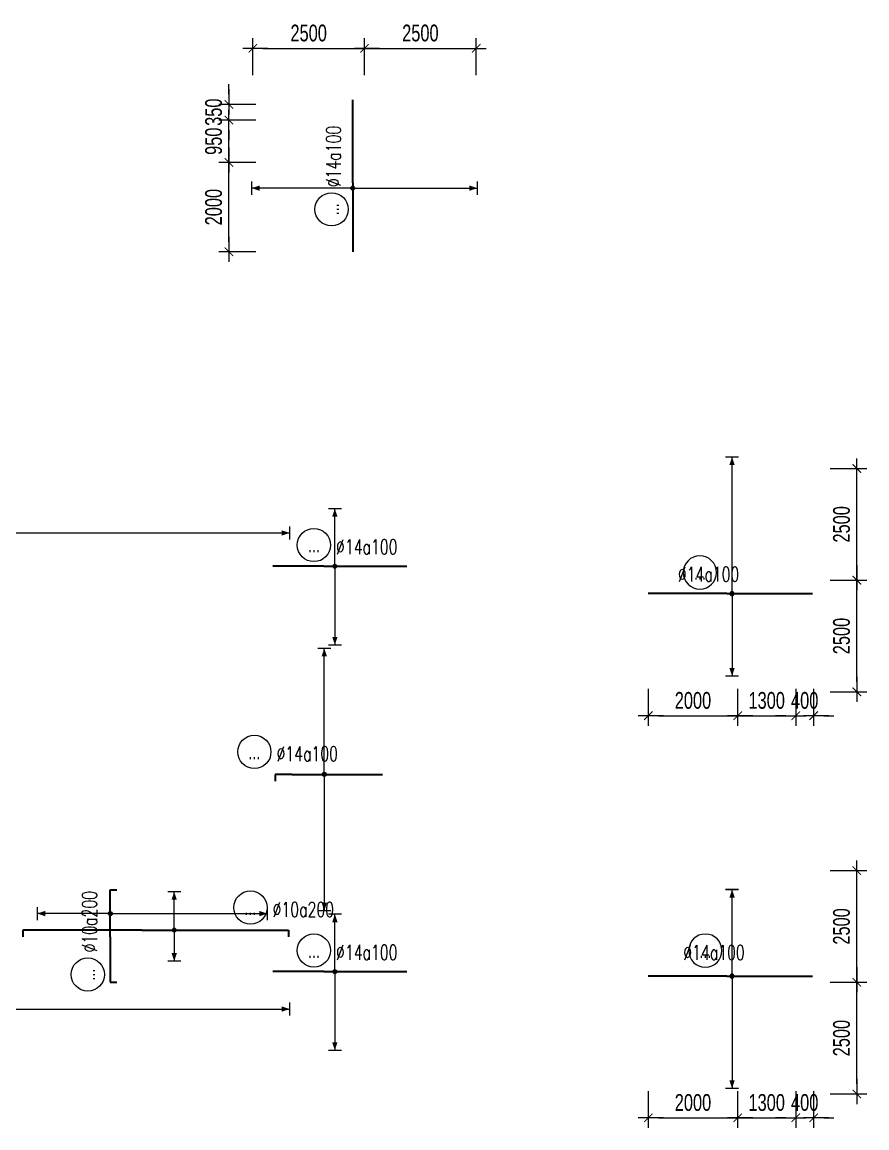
# Model space of a CAD drawing. Header units: millimetres. Extents: x 131700 to 589785, y -24154 to 46087.
# Drawn here: x 300437 to 319342, y 15941 to 40691 of the extents above; entities that cross this region are included whole.
import ezdxf
from ezdxf.enums import TextEntityAlignment as Align

# ---------------------------------------------------------------- set-up
doc = ezdxf.new("R2010")
doc.units = ezdxf.units.MM
doc.layers.get('0').update_dxf_attribs({"lineweight": 20})
doc.layers.get('Defpoints').update_dxf_attribs({"color": 151, "lineweight": 9})
for name, color, linetype, lineweight in [('NDC_S_DIM', 1, 'Continuous', 15), ('NDC_S_REBAR', 4, 'Continuous', 35), ('NDC_S_VN TEXT', 7, 'Continuous', 20)]:
    doc.layers.add(name, color=color, linetype=linetype, lineweight=lineweight)
doc.styles.add('ARIAL', font='arial.ttf', dxfattribs={"width": 0.7})
doc.styles.add('NDC_ROMANS', font='romans.shx', dxfattribs={"width": 0.7})
doc.dimstyles.new('NDC_dim_150', dxfattribs={"dimscale": 150, "dimtxt": 2.5, "dimasz": 1.5, "dimexe": 1.5, "dimexo": 2.5, "dimgap": 1, "dimtad": 1, "dimdec": 0, "dimzin": 0, "dimdsep": 46, "dimtxsty": 'ARIAL', "dimblk": 'DIMMARK', "dimcen": 0.09, "dimdle": 1.2, "dimclrd": 1, "dimclre": 1, "dimclrt": 3, "dimadec": 0, "dimazin": 0, "dimtfac": 1, "dimtdec": 0, "dimtix": 1, "dimtofl": 0, "dimtmove": 0, "dimatfit": 3, "dimfxl": 4, "dimfxlon": 1, "dimtolj": 1, "dimtzin": 0, "dimarcsym": 0})

# ---------------------------------------------------------------- blocks, each defined once
blk = doc.blocks.new('*U340')
h = blk.add_hatch(color=6)
edge = h.paths.add_edge_path()
edge.add_arc((3.48, 0), 0.3, 0, 360)
at = {"layer": 'NDC_S_DIM', "color": 6}
for q in [(3.48, 10.9), (3.48, -23.43)]:
    blk.add_line((3.48, 0), q, dxfattribs=at)
for points in [[(2.48, 10.9, 0.2, 0.2, 0), (4.48, 10.9, 0, 0, 0)], [(2.48, -23.43, 0.2, 0.2, 0), (4.48, -23.43, 0, 0, 0)]]:
    blk.add_lwpolyline(points, format="xyseb", dxfattribs=at)
at = {"layer": 'NDC_S_DIM'}
blk.add_circle((-5.62, 3.36), 2.48, dxfattribs=at)
at = {"layer": 'NDC_S_DIM', "color": 6}
blk.add_circle((3.48, 0), 0.3, dxfattribs=at)
for points in [[(3.08, 9.7), (3.48, 10.9), (3.88, 9.7)], [(3.08, -22.23), (3.48, -23.43), (3.88, -22.23)]]:
    blk.add_solid(points, dxfattribs=at)
at = {"layer": 'NDC_S_REBAR'}
for p, q in [((0, 0), (-6.77, 0)), ((-6.77, 0), (-6.77, -1)), ((0, 0), (7.03, 0)), ((7.03, 0), (7.03, -1)), ((-6.77, -1), (-6.77, -1)), ((7.03, -1), (7.03, -1))]:
    blk.add_line(p, q, dxfattribs=at)
at = {"layer": 'NDC_S_VN TEXT', "style": 'ARIAL', "width": 0.7}
blk.add_attdef('KHT', text='', height=2.2, dxfattribs=at).set_placement((-5.62, 3.36), align=Align.MIDDLE_CENTER)
at = {"layer": 'NDC_S_VN TEXT', "color": 3, "style": 'NDC_ROMANS', "width": 0.7}
blk.add_attdef('DKT', (-2.32, 1.98), '', height=2.2, dxfattribs=at)
blk = doc.blocks.new('*U333')
h = blk.add_hatch(color=6)
edge = h.paths.add_edge_path()
edge.add_arc((4.81, 0), 0.3, 0, 360)
at = {"layer": 'NDC_S_DIM', "color": 6}
for q in [(4.81, 5.72), (4.81, -4.61)]:
    blk.add_line((4.81, 0), q, dxfattribs=at)
for points in [[(3.81, 5.72, 0.2, 0.2, 0), (5.81, 5.72, 0, 0, 0)], [(3.81, -4.61, 0.2, 0.2, 0), (5.81, -4.61, 0, 0, 0)]]:
    blk.add_lwpolyline(points, format="xyseb", dxfattribs=at)
at = {"layer": 'NDC_S_DIM'}
blk.add_circle((16.18, 3.36), 2.48, dxfattribs=at)
at = {"layer": 'NDC_S_DIM', "color": 6}
blk.add_circle((4.81, 0), 0.3, dxfattribs=at)
for points in [[(4.41, 4.52), (4.81, 5.72), (5.21, 4.52)], [(4.41, -3.41), (4.81, -4.61), (5.21, -3.41)]]:
    blk.add_solid(points, dxfattribs=at)
at = {"layer": 'NDC_S_REBAR'}
for p, q in [((0, 0), (-17.8, 0)), ((-17.8, 0), (-17.8, -1)), ((0, 0), (21.87, 0)), ((21.87, 0), (21.87, -1)), ((-17.8, -1), (-17.8, -1)), ((21.87, -1), (21.87, -1))]:
    blk.add_line(p, q, dxfattribs=at)
at = {"layer": 'NDC_S_VN TEXT', "style": 'ARIAL', "width": 0.7}
blk.add_attdef('KHT', text='', height=2.2, dxfattribs=at).set_placement((16.18, 3.36), align=Align.MIDDLE_CENTER)
at = {"layer": 'NDC_S_VN TEXT', "color": 3, "style": 'NDC_ROMANS', "width": 0.7}
blk.add_attdef('DKT', (19.48, 1.98), '', height=2.2, dxfattribs=at)
blk = doc.blocks.new('*U352')
at = {"layer": 'NDC_S_DIM', "color": 6}
blk.add_line((4.81, 0), (4.81, -121.07), dxfattribs=at)
blk.add_lwpolyline([(3.81, -121.07, 0.2, 0.2, 0), (5.81, -121.07, 0, 0, 0)], format="xyseb", dxfattribs=at)
blk.add_solid([(4.41, -119.87), (4.81, -121.07), (5.21, -119.87)], dxfattribs=at)
at = {"layer": 'NDC_S_VN TEXT', "style": 'ARIAL', "width": 0.7}
blk.add_attdef('KHT', text='', height=2.2, dxfattribs=at).set_placement((-5.62, 3.36), align=Align.MIDDLE_CENTER)
at = {"layer": 'NDC_S_VN TEXT', "color": 3, "style": 'NDC_ROMANS', "width": 0.7}
blk.add_attdef('DKT', (-2.32, 1.98), '', height=2.2, dxfattribs=at)
blk = doc.blocks.new('*U353')
at = {"layer": 'NDC_S_DIM', "color": 6}
blk.add_line((6.53, 0), (6.53, -112.28), dxfattribs=at)
blk.add_lwpolyline([(5.53, -112.28, 0.2, 0.2, 0), (7.53, -112.28, 0, 0, 0)], format="xyseb", dxfattribs=at)
blk.add_solid([(6.13, -111.08), (6.53, -112.28), (6.93, -111.08)], dxfattribs=at)
at = {"layer": 'NDC_S_VN TEXT', "style": 'ARIAL', "width": 0.7}
blk.add_attdef('KHT', text='', height=2.2, dxfattribs=at).set_placement((3.49, 3.36), align=Align.MIDDLE_CENTER)
at = {"layer": 'NDC_S_VN TEXT', "color": 3, "style": 'NDC_ROMANS', "width": 0.7}
blk.add_attdef('DKT', (6.79, 1.98), '', height=2.2, dxfattribs=at)
blk = doc.blocks.new('*U354')
h = blk.add_hatch(color=6)
edge = h.paths.add_edge_path()
edge.add_arc((4.81, 0), 0.3, 0, 360)
at = {"layer": 'NDC_S_DIM', "color": 6}
for q in [(4.81, 18.82), (4.81, -20.35)]:
    blk.add_line((4.81, 0), q, dxfattribs=at)
for points in [[(3.81, 18.82, 0.2, 0.2, 0), (5.81, 18.82, 0, 0, 0)], [(3.81, -20.35, 0.2, 0.2, 0), (5.81, -20.35, 0, 0, 0)]]:
    blk.add_lwpolyline(points, format="xyseb", dxfattribs=at)
at = {"layer": 'NDC_S_DIM'}
blk.add_circle((-5.62, 3.36), 2.48, dxfattribs=at)
at = {"layer": 'NDC_S_DIM', "color": 6}
blk.add_circle((4.81, 0), 0.3, dxfattribs=at)
for points in [[(4.41, 17.62), (4.81, 18.82), (5.21, 17.62)], [(4.41, -19.15), (4.81, -20.35), (5.21, -19.15)]]:
    blk.add_solid(points, dxfattribs=at)
at = {"layer": 'NDC_S_REBAR'}
for p, q in [((0, 0), (-2.52, 0)), ((-2.52, 0), (-2.52, -1)), ((0, 0), (13.48, 0)), ((13.48, 0), (13.48, 0)), ((13.48, 0), (13.48, 0)), ((-2.52, -1), (-2.52, -1))]:
    blk.add_line(p, q, dxfattribs=at)
at = {"layer": 'NDC_S_VN TEXT', "style": 'ARIAL', "width": 0.7}
blk.add_attdef('KHT', text='', height=2.2, dxfattribs=at).set_placement((-5.62, 3.36), align=Align.MIDDLE_CENTER)
at = {"layer": 'NDC_S_VN TEXT', "color": 3, "style": 'NDC_ROMANS', "width": 0.7}
blk.add_attdef('DKT', (-2.32, 1.98), '', height=2.2, dxfattribs=at)
blk = doc.blocks.new('*U355')
h = blk.add_hatch(color=6)
edge = h.paths.add_edge_path()
edge.add_arc((1.64, 0), 0.3, 0, 360)
at = {"layer": 'NDC_S_DIM', "color": 6}
for q in [(1.64, 8.58), (1.64, -11.75)]:
    blk.add_line((1.64, 0), q, dxfattribs=at)
for points in [[(0.64, 8.58, 0.2, 0.2, 0), (2.64, 8.58, 0, 0, 0)], [(0.64, -11.75, 0.2, 0.2, 0), (2.64, -11.75, 0, 0, 0)]]:
    blk.add_lwpolyline(points, format="xyseb", dxfattribs=at)
at = {"layer": 'NDC_S_DIM'}
blk.add_circle((-1.49, 3.16), 2.48, dxfattribs=at)
at = {"layer": 'NDC_S_DIM', "color": 6}
blk.add_circle((1.64, 0), 0.3, dxfattribs=at)
for points in [[(1.24, 7.38), (1.64, 8.58), (2.04, 7.38)], [(1.24, -10.55), (1.64, -11.75), (2.04, -10.55)]]:
    blk.add_solid(points, dxfattribs=at)
at = {"layer": 'NDC_S_REBAR'}
for p, q in [((0, 0), (-7.6, 0)), ((-7.6, 0), (-7.6, 0)), ((0, 0), (12.4, 0)), ((12.4, 0), (12.4, 0)), ((12.4, 0), (12.4, 0)), ((-7.6, 0), (-7.6, 0))]:
    blk.add_line(p, q, dxfattribs=at)
at = {"layer": 'NDC_S_VN TEXT', "style": 'ARIAL', "width": 0.7}
blk.add_attdef('KHT', text='', height=2.2, dxfattribs=at).set_placement((-1.49, 3.16), align=Align.MIDDLE_CENTER)
at = {"layer": 'NDC_S_VN TEXT', "color": 3, "style": 'NDC_ROMANS', "width": 0.7}
blk.add_attdef('DKT', (1.81, 1.78), '', height=2.2, dxfattribs=at)
blk = doc.blocks.new('*U356')
h = blk.add_hatch(color=6)
edge = h.paths.add_edge_path()
edge.add_arc((1.64, 0), 0.3, 0, 360)
at = {"layer": 'NDC_S_DIM', "color": 6}
for q in [(1.64, 8.58), (1.64, -11.75)]:
    blk.add_line((1.64, 0), q, dxfattribs=at)
for points in [[(0.64, 8.58, 0.2, 0.2, 0), (2.64, 8.58, 0, 0, 0)], [(0.64, -11.75, 0.2, 0.2, 0), (2.64, -11.75, 0, 0, 0)]]:
    blk.add_lwpolyline(points, format="xyseb", dxfattribs=at)
at = {"layer": 'NDC_S_DIM'}
blk.add_circle((-1.49, 3.16), 2.48, dxfattribs=at)
at = {"layer": 'NDC_S_DIM', "color": 6}
blk.add_circle((1.64, 0), 0.3, dxfattribs=at)
for points in [[(1.24, 7.38), (1.64, 8.58), (2.04, 7.38)], [(1.24, -10.55), (1.64, -11.75), (2.04, -10.55)]]:
    blk.add_solid(points, dxfattribs=at)
at = {"layer": 'NDC_S_REBAR'}
for p, q in [((0, 0), (-7.6, 0)), ((-7.6, 0), (-7.6, 0)), ((0, 0), (12.4, 0)), ((12.4, 0), (12.4, 0)), ((12.4, 0), (12.4, 0)), ((-7.6, 0), (-7.6, 0))]:
    blk.add_line(p, q, dxfattribs=at)
at = {"layer": 'NDC_S_VN TEXT', "style": 'ARIAL', "width": 0.7}
blk.add_attdef('KHT', text='', height=2.2, dxfattribs=at).set_placement((-1.49, 3.16), align=Align.MIDDLE_CENTER)
at = {"layer": 'NDC_S_VN TEXT', "color": 3, "style": 'NDC_ROMANS', "width": 0.7}
blk.add_attdef('DKT', (1.81, 1.78), '', height=2.2, dxfattribs=at)
blk = doc.blocks.new('*U359')
h = blk.add_hatch(color=6)
edge = h.paths.add_edge_path()
edge.add_arc((-0.77, 0), 0.3, 0, 360)
at = {"layer": 'NDC_S_DIM', "color": 6}
for q in [(-0.77, 15.08), (-0.77, -18.59)]:
    blk.add_line((-0.77, 0), q, dxfattribs=at)
for points in [[(-1.77, 15.08, 0.2, 0.2, 0), (0.23, 15.08, 0, 0, 0)], [(-1.77, -18.59, 0.2, 0.2, 0), (0.23, -18.59, 0, 0, 0)]]:
    blk.add_lwpolyline(points, format="xyseb", dxfattribs=at)
at = {"layer": 'NDC_S_DIM'}
blk.add_circle((-3.93, 3.16), 2.48, dxfattribs=at)
at = {"layer": 'NDC_S_DIM', "color": 6}
blk.add_circle((-0.77, 0), 0.3, dxfattribs=at)
for points in [[(-1.17, 13.88), (-0.77, 15.08), (-0.37, 13.88)], [(-1.17, -17.39), (-0.77, -18.59), (-0.37, -17.39)]]:
    blk.add_solid(points, dxfattribs=at)
at = {"layer": 'NDC_S_REBAR'}
for p, q in [((0, 0), (-10.27, 0)), ((-10.27, 0), (-10.27, 0)), ((0, 0), (12.4, 0)), ((12.4, 0), (12.4, 0)), ((12.4, 0), (12.4, 0)), ((-10.27, 0), (-10.27, 0))]:
    blk.add_line(p, q, dxfattribs=at)
at = {"layer": 'NDC_S_VN TEXT', "style": 'ARIAL', "width": 0.7}
blk.add_attdef('KHT', text='', height=2.2, dxfattribs=at).set_placement((-3.93, 3.16), align=Align.MIDDLE_CENTER)
at = {"layer": 'NDC_S_VN TEXT', "color": 3, "style": 'NDC_ROMANS', "width": 0.7}
blk.add_attdef('DKT', (-0.63, 1.78), '', height=2.2, dxfattribs=at)
blk = doc.blocks.new('*U346')
h = blk.add_hatch(color=6)
edge = h.paths.add_edge_path()
edge.add_arc((-0.77, 0), 0.3, 0, 360)
at = {"layer": 'NDC_S_DIM', "color": 6}
for q in [(-0.77, 20.38), (-0.77, -12.29)]:
    blk.add_line((-0.77, 0), q, dxfattribs=at)
for points in [[(-1.77, 20.38, 0.2, 0.2, 0), (0.23, 20.38, 0, 0, 0)], [(-1.77, -12.29, 0.2, 0.2, 0), (0.23, -12.29, 0, 0, 0)]]:
    blk.add_lwpolyline(points, format="xyseb", dxfattribs=at)
at = {"layer": 'NDC_S_DIM'}
blk.add_circle((4.03, 3.16), 2.48, dxfattribs=at)
at = {"layer": 'NDC_S_DIM', "color": 6}
blk.add_circle((-0.77, 0), 0.3, dxfattribs=at)
for points in [[(-1.17, 19.18), (-0.77, 20.38), (-0.37, 19.18)], [(-1.17, -11.09), (-0.77, -12.29), (-0.37, -11.09)]]:
    blk.add_solid(points, dxfattribs=at)
at = {"layer": 'NDC_S_REBAR'}
for p, q in [((0, 0), (-12.78, 0)), ((-12.78, 0), (-12.78, 0)), ((-12.78, 0), (-12.78, 0)), ((0, 0), (11.73, 0)), ((11.73, 0), (11.73, 0)), ((11.73, 0), (11.73, 0))]:
    blk.add_line(p, q, dxfattribs=at)
at = {"layer": 'NDC_S_VN TEXT', "style": 'ARIAL', "width": 0.7}
blk.add_attdef('KHT', text='', height=2.2, dxfattribs=at).set_placement((4.03, 3.16), align=Align.MIDDLE_CENTER)
at = {"layer": 'NDC_S_VN TEXT', "color": 3, "style": 'NDC_ROMANS', "width": 0.7}
blk.add_attdef('DKT', (7.33, 1.78), '', height=2.2, dxfattribs=at)
blk = doc.blocks.new('*U347')
h = blk.add_hatch(color=6)
edge = h.paths.add_edge_path()
edge.add_arc((-0.77, 0), 0.3, 0, 360)
at = {"layer": 'NDC_S_DIM', "color": 6}
for q in [(-0.77, 12.93), (-0.77, -16.74)]:
    blk.add_line((-0.77, 0), q, dxfattribs=at)
for points in [[(-1.77, 12.93, 0.2, 0.2, 0), (0.23, 12.93, 0, 0, 0)], [(-1.77, -16.74, 0.2, 0.2, 0), (0.23, -16.74, 0, 0, 0)]]:
    blk.add_lwpolyline(points, format="xyseb", dxfattribs=at)
at = {"layer": 'NDC_S_DIM'}
blk.add_circle((3.22, 3.81), 2.48, dxfattribs=at)
at = {"layer": 'NDC_S_DIM', "color": 6}
blk.add_circle((-0.77, 0), 0.3, dxfattribs=at)
for points in [[(-1.17, 11.73), (-0.77, 12.93), (-0.37, 11.73)], [(-1.17, -15.54), (-0.77, -16.74), (-0.37, -15.54)]]:
    blk.add_solid(points, dxfattribs=at)
at = {"layer": 'NDC_S_REBAR'}
for p, q in [((0, 0), (-12.78, 0)), ((-12.78, 0), (-12.78, 0)), ((0, 0), (11.73, 0)), ((11.73, 0), (11.73, 0)), ((11.73, 0), (11.73, 0)), ((-12.78, 0), (-12.78, 0))]:
    blk.add_line(p, q, dxfattribs=at)
at = {"layer": 'NDC_S_VN TEXT', "style": 'ARIAL', "width": 0.7}
blk.add_attdef('KHT', text='', height=2.2, dxfattribs=at).set_placement((3.22, 3.81), align=Align.MIDDLE_CENTER)
at = {"layer": 'NDC_S_VN TEXT', "color": 3, "style": 'NDC_ROMANS', "width": 0.7}
blk.add_attdef('DKT', (6.52, 2.44), '', height=2.2, dxfattribs=at)
blk = doc.blocks.new('DIMMARK')
at = {"layer": 'NDC_S_DIM', "color": 1}
blk.add_line((-1.5, 0), (1, 0), dxfattribs=at)
at = {"layer": 'NDC_S_DIM', "color": 2, "const_width": 0.1}
blk.add_lwpolyline([(-0.42, -0.42), (0.42, 0.42)], dxfattribs=at)
blk = doc.blocks.new('*D382')
at = {"layer": 'Defpoints', "color": 0, "ltscale": 100, "transparency": 16777216}
for p in [(305066, 37550), (309043, 37550), (309043, 35550)]:
    blk.add_point(p, dxfattribs=at)
at = {"layer": 'NDC_S_DIM', "color": 1, "lineweight": -2, "ltscale": 100, "transparency": 16777216}
for p, q in [((305666, 37550), (304841, 37550)), ((305066, 35775), (305066, 37325)), ((305666, 35550), (304841, 35550))]:
    blk.add_line(p, q, dxfattribs=at)
at = {"layer": 'NDC_S_DIM', "color": 1, "lineweight": -2, "ltscale": 100, "transparency": 16777216, "xscale": 225, "yscale": 225, "zscale": 225}
for p, rotation in [((305066, 37550), 90), ((305066, 35550), 270)]:
    blk.add_blockref('DIMMARK', p, dxfattribs=dict(at, rotation=rotation))
at = {"layer": 'NDC_S_DIM', "color": 3, "ltscale": 100, "transparency": 16777216, "insert": (304724, 36550), "char_height": 375, "attachment_point": 5, "rotation": 90, "style": 'ARIAL'}
blk.add_mtext('\\A1;2000', dxfattribs=at)
blk = doc.blocks.new('*D383')
at = {"layer": 'Defpoints', "color": 0, "ltscale": 100, "transparency": 16777216}
for p in [(305066, 38850), (309043, 38850), (309043, 38500)]:
    blk.add_point(p, dxfattribs=at)
at = {"layer": 'NDC_S_DIM', "color": 1, "lineweight": -2, "ltscale": 100, "transparency": 16777216}
for p, q in [((305066, 39075), (305066, 39300)), ((305666, 38850), (304841, 38850)), ((305666, 38500), (304841, 38500)), ((305066, 38275), (305066, 38050))]:
    blk.add_line(p, q, dxfattribs=at)
at = {"layer": 'NDC_S_DIM', "color": 1, "lineweight": -2, "ltscale": 100, "transparency": 16777216, "xscale": 225, "yscale": 225, "zscale": 225}
for p, rotation in [((305066, 38850), 270), ((305066, 38500), 90)]:
    blk.add_blockref('DIMMARK', p, dxfattribs=dict(at, rotation=rotation))
at = {"layer": 'NDC_S_DIM', "color": 3, "ltscale": 100, "transparency": 16777216, "insert": (304724, 38675), "char_height": 375, "attachment_point": 5, "rotation": 90, "style": 'ARIAL'}
blk.add_mtext('\\A1;350', dxfattribs=at)
blk = doc.blocks.new('*D384')
at = {"layer": 'Defpoints', "color": 0, "ltscale": 100, "transparency": 16777216}
for p in [(305066, 38500), (309043, 38500), (309043, 37550)]:
    blk.add_point(p, dxfattribs=at)
at = {"layer": 'NDC_S_DIM', "color": 1, "lineweight": -2, "ltscale": 100, "transparency": 16777216}
for p, q in [((305666, 38500), (304841, 38500)), ((305066, 37775), (305066, 38275)), ((305666, 37550), (304841, 37550))]:
    blk.add_line(p, q, dxfattribs=at)
at = {"layer": 'NDC_S_DIM', "color": 1, "lineweight": -2, "ltscale": 100, "transparency": 16777216, "xscale": 225, "yscale": 225, "zscale": 225}
for p, rotation in [((305066, 38500), 90), ((305066, 37550), 270)]:
    blk.add_blockref('DIMMARK', p, dxfattribs=dict(at, rotation=rotation))
at = {"layer": 'NDC_S_DIM', "color": 3, "ltscale": 100, "transparency": 16777216, "insert": (304724, 38025), "char_height": 375, "attachment_point": 5, "rotation": 90, "style": 'ARIAL'}
blk.add_mtext('\\A1;950', dxfattribs=at)
blk = doc.blocks.new('*D385')
at = {"layer": 'Defpoints', "color": 0, "ltscale": 100, "transparency": 16777216}
for p in [(308100, 40104), (305600, 37125), (308100, 37125)]:
    blk.add_point(p, dxfattribs=at)
at = {"layer": 'NDC_S_DIM', "color": 1, "lineweight": -2, "ltscale": 100, "transparency": 16777216}
for p, q in [((305600, 39504), (305600, 40329)), ((305825, 40104), (307875, 40104)), ((308100, 39504), (308100, 40329))]:
    blk.add_line(p, q, dxfattribs=at)
at = {"layer": 'NDC_S_DIM', "color": 1, "lineweight": -2, "ltscale": 100, "transparency": 16777216, "xscale": 225, "yscale": 225, "zscale": 225, "rotation": 180}
blk.add_blockref('DIMMARK', (305600, 40104), dxfattribs=at)
at = {"layer": 'NDC_S_DIM', "color": 1, "lineweight": -2, "ltscale": 100, "transparency": 16777216, "xscale": 225, "yscale": 225, "zscale": 225}
blk.add_blockref('DIMMARK', (308100, 40104), dxfattribs=at)
at = {"layer": 'NDC_S_DIM', "color": 3, "ltscale": 100, "transparency": 16777216, "insert": (306850, 40445), "char_height": 375, "attachment_point": 5, "style": 'ARIAL'}
blk.add_mtext('\\A1;2500', dxfattribs=at)
blk = doc.blocks.new('*D386')
at = {"layer": 'Defpoints', "color": 0, "ltscale": 100, "transparency": 16777216}
for p in [(310600, 40104), (308100, 36975), (310600, 36975)]:
    blk.add_point(p, dxfattribs=at)
at = {"layer": 'NDC_S_DIM', "color": 1, "lineweight": -2, "ltscale": 100, "transparency": 16777216}
for p, q in [((308100, 39504), (308100, 40329)), ((308325, 40104), (310375, 40104)), ((310600, 39504), (310600, 40329))]:
    blk.add_line(p, q, dxfattribs=at)
at = {"layer": 'NDC_S_DIM', "color": 1, "lineweight": -2, "ltscale": 100, "transparency": 16777216, "xscale": 225, "yscale": 225, "zscale": 225, "rotation": 180}
blk.add_blockref('DIMMARK', (308100, 40104), dxfattribs=at)
at = {"layer": 'NDC_S_DIM', "color": 1, "lineweight": -2, "ltscale": 100, "transparency": 16777216, "xscale": 225, "yscale": 225, "zscale": 225}
blk.add_blockref('DIMMARK', (310600, 40104), dxfattribs=at)
at = {"layer": 'NDC_S_DIM', "color": 3, "ltscale": 100, "transparency": 16777216, "insert": (309350, 40445), "char_height": 375, "attachment_point": 5, "style": 'ARIAL'}
blk.add_mtext('\\A1;2500', dxfattribs=at)
blk = doc.blocks.new('*D422')
at = {"layer": 'Defpoints', "color": 0, "ltscale": 100, "transparency": 16777216}
for p in [(314450, 29143), (316450, 29143), (316450, 25166)]:
    blk.add_point(p, dxfattribs=at)
at = {"layer": 'NDC_S_DIM', "color": 1, "lineweight": -2, "ltscale": 100, "transparency": 16777216}
for p, q in [((314450, 25766), (314450, 24941)), ((316450, 25766), (316450, 24941)), ((314675, 25166), (316225, 25166))]:
    blk.add_line(p, q, dxfattribs=at)
at = {"layer": 'NDC_S_DIM', "color": 1, "lineweight": -2, "ltscale": 100, "transparency": 16777216, "xscale": 225, "yscale": 225, "zscale": 225, "rotation": 180}
blk.add_blockref('DIMMARK', (314450, 25166), dxfattribs=at)
at = {"layer": 'NDC_S_DIM', "color": 1, "lineweight": -2, "ltscale": 100, "transparency": 16777216, "xscale": 225, "yscale": 225, "zscale": 225}
blk.add_blockref('DIMMARK', (316450, 25166), dxfattribs=at)
at = {"layer": 'NDC_S_DIM', "color": 3, "ltscale": 100, "transparency": 16777216, "insert": (315450, 25507), "char_height": 375, "attachment_point": 5, "style": 'ARIAL'}
blk.add_mtext('\\A1;2000', dxfattribs=at)
blk = doc.blocks.new('*D423')
at = {"layer": 'Defpoints', "color": 0, "ltscale": 100, "transparency": 16777216}
for p in [(317750, 29143), (318150, 29143), (318150, 25166)]:
    blk.add_point(p, dxfattribs=at)
at = {"layer": 'NDC_S_DIM', "color": 1, "lineweight": -2, "ltscale": 100, "transparency": 16777216}
for p, q in [((317750, 25766), (317750, 24941)), ((318150, 25766), (318150, 24941)), ((317525, 25166), (317300, 25166)), ((318375, 25166), (318600, 25166))]:
    blk.add_line(p, q, dxfattribs=at)
at = {"layer": 'NDC_S_DIM', "color": 1, "lineweight": -2, "ltscale": 100, "transparency": 16777216, "xscale": 225, "yscale": 225, "zscale": 225}
blk.add_blockref('DIMMARK', (317750, 25166), dxfattribs=at)
at = {"layer": 'NDC_S_DIM', "color": 1, "lineweight": -2, "ltscale": 100, "transparency": 16777216, "xscale": 225, "yscale": 225, "zscale": 225, "rotation": 180}
blk.add_blockref('DIMMARK', (318150, 25166), dxfattribs=at)
at = {"layer": 'NDC_S_DIM', "color": 3, "ltscale": 100, "transparency": 16777216, "insert": (317950, 25507), "char_height": 375, "attachment_point": 5, "style": 'ARIAL'}
blk.add_mtext('\\A1;400', dxfattribs=at)
blk = doc.blocks.new('*D424')
at = {"layer": 'Defpoints', "color": 0, "ltscale": 100, "transparency": 16777216}
for p in [(316450, 29143), (317750, 29143), (317750, 25166)]:
    blk.add_point(p, dxfattribs=at)
at = {"layer": 'NDC_S_DIM', "color": 1, "lineweight": -2, "ltscale": 100, "transparency": 16777216}
for p, q in [((316450, 25766), (316450, 24941)), ((317750, 25766), (317750, 24941)), ((316675, 25166), (317525, 25166))]:
    blk.add_line(p, q, dxfattribs=at)
at = {"layer": 'NDC_S_DIM', "color": 1, "lineweight": -2, "ltscale": 100, "transparency": 16777216, "xscale": 225, "yscale": 225, "zscale": 225, "rotation": 180}
blk.add_blockref('DIMMARK', (316450, 25166), dxfattribs=at)
at = {"layer": 'NDC_S_DIM', "color": 1, "lineweight": -2, "ltscale": 100, "transparency": 16777216, "xscale": 225, "yscale": 225, "zscale": 225}
blk.add_blockref('DIMMARK', (317750, 25166), dxfattribs=at)
at = {"layer": 'NDC_S_DIM', "color": 3, "ltscale": 100, "transparency": 16777216, "insert": (317100, 25507), "char_height": 375, "attachment_point": 5, "style": 'ARIAL'}
blk.add_mtext('\\A1;1300', dxfattribs=at)
blk = doc.blocks.new('*D425')
at = {"layer": 'Defpoints', "color": 0, "ltscale": 100, "transparency": 16777216}
for p in [(316138, 28200), (319117, 28200), (316138, 25700)]:
    blk.add_point(p, dxfattribs=at)
at = {"layer": 'NDC_S_DIM', "color": 1, "lineweight": -2, "ltscale": 100, "transparency": 16777216}
for p, q in [((318517, 28200), (319342, 28200)), ((319117, 25925), (319117, 27975)), ((318517, 25700), (319342, 25700))]:
    blk.add_line(p, q, dxfattribs=at)
at = {"layer": 'NDC_S_DIM', "color": 1, "lineweight": -2, "ltscale": 100, "transparency": 16777216, "xscale": 225, "yscale": 225, "zscale": 225}
for p, rotation in [((319117, 28200), 90), ((319117, 25700), 270)]:
    blk.add_blockref('DIMMARK', p, dxfattribs=dict(at, rotation=rotation))
at = {"layer": 'NDC_S_DIM', "color": 3, "ltscale": 100, "transparency": 16777216, "insert": (318775, 26950), "char_height": 375, "attachment_point": 5, "rotation": 90, "style": 'ARIAL'}
blk.add_mtext('\\A1;2500', dxfattribs=at)
blk = doc.blocks.new('*D426')
at = {"layer": 'Defpoints', "color": 0, "ltscale": 100, "transparency": 16777216}
for p in [(315988, 30700), (319117, 30700), (315988, 28200)]:
    blk.add_point(p, dxfattribs=at)
at = {"layer": 'NDC_S_DIM', "color": 1, "lineweight": -2, "ltscale": 100, "transparency": 16777216}
for p, q in [((318517, 30700), (319342, 30700)), ((319117, 28425), (319117, 30475)), ((318517, 28200), (319342, 28200))]:
    blk.add_line(p, q, dxfattribs=at)
at = {"layer": 'NDC_S_DIM', "color": 1, "lineweight": -2, "ltscale": 100, "transparency": 16777216, "xscale": 225, "yscale": 225, "zscale": 225}
for p, rotation in [((319117, 30700), 90), ((319117, 28200), 270)]:
    blk.add_blockref('DIMMARK', p, dxfattribs=dict(at, rotation=rotation))
at = {"layer": 'NDC_S_DIM', "color": 3, "ltscale": 100, "transparency": 16777216, "insert": (318775, 29450), "char_height": 375, "attachment_point": 5, "rotation": 90, "style": 'ARIAL'}
blk.add_mtext('\\A1;2500', dxfattribs=at)
blk = doc.blocks.new('*D427')
at = {"layer": 'Defpoints', "color": 0, "ltscale": 100, "transparency": 16777216}
for p in [(314450, 20143), (316450, 20143), (316450, 16166)]:
    blk.add_point(p, dxfattribs=at)
at = {"layer": 'NDC_S_DIM', "color": 1, "lineweight": -2, "ltscale": 100, "transparency": 16777216}
for p, q in [((314450, 16766), (314450, 15941)), ((316450, 16766), (316450, 15941)), ((314675, 16166), (316225, 16166))]:
    blk.add_line(p, q, dxfattribs=at)
at = {"layer": 'NDC_S_DIM', "color": 1, "lineweight": -2, "ltscale": 100, "transparency": 16777216, "xscale": 225, "yscale": 225, "zscale": 225, "rotation": 180}
blk.add_blockref('DIMMARK', (314450, 16166), dxfattribs=at)
at = {"layer": 'NDC_S_DIM', "color": 1, "lineweight": -2, "ltscale": 100, "transparency": 16777216, "xscale": 225, "yscale": 225, "zscale": 225}
blk.add_blockref('DIMMARK', (316450, 16166), dxfattribs=at)
at = {"layer": 'NDC_S_DIM', "color": 3, "ltscale": 100, "transparency": 16777216, "insert": (315450, 16507), "char_height": 375, "attachment_point": 5, "style": 'ARIAL'}
blk.add_mtext('\\A1;2000', dxfattribs=at)
blk = doc.blocks.new('*D428')
at = {"layer": 'Defpoints', "color": 0, "ltscale": 100, "transparency": 16777216}
for p in [(317750, 20143), (318150, 20143), (318150, 16166)]:
    blk.add_point(p, dxfattribs=at)
at = {"layer": 'NDC_S_DIM', "color": 1, "lineweight": -2, "ltscale": 100, "transparency": 16777216}
for p, q in [((317750, 16766), (317750, 15941)), ((318150, 16766), (318150, 15941)), ((317525, 16166), (317300, 16166)), ((318375, 16166), (318600, 16166))]:
    blk.add_line(p, q, dxfattribs=at)
at = {"layer": 'NDC_S_DIM', "color": 1, "lineweight": -2, "ltscale": 100, "transparency": 16777216, "xscale": 225, "yscale": 225, "zscale": 225}
blk.add_blockref('DIMMARK', (317750, 16166), dxfattribs=at)
at = {"layer": 'NDC_S_DIM', "color": 1, "lineweight": -2, "ltscale": 100, "transparency": 16777216, "xscale": 225, "yscale": 225, "zscale": 225, "rotation": 180}
blk.add_blockref('DIMMARK', (318150, 16166), dxfattribs=at)
at = {"layer": 'NDC_S_DIM', "color": 3, "ltscale": 100, "transparency": 16777216, "insert": (317950, 16507), "char_height": 375, "attachment_point": 5, "style": 'ARIAL'}
blk.add_mtext('\\A1;400', dxfattribs=at)
blk = doc.blocks.new('*D429')
at = {"layer": 'Defpoints', "color": 0, "ltscale": 100, "transparency": 16777216}
for p in [(316450, 20143), (317750, 20143), (317750, 16166)]:
    blk.add_point(p, dxfattribs=at)
at = {"layer": 'NDC_S_DIM', "color": 1, "lineweight": -2, "ltscale": 100, "transparency": 16777216}
for p, q in [((316450, 16766), (316450, 15941)), ((317750, 16766), (317750, 15941)), ((316675, 16166), (317525, 16166))]:
    blk.add_line(p, q, dxfattribs=at)
at = {"layer": 'NDC_S_DIM', "color": 1, "lineweight": -2, "ltscale": 100, "transparency": 16777216, "xscale": 225, "yscale": 225, "zscale": 225, "rotation": 180}
blk.add_blockref('DIMMARK', (316450, 16166), dxfattribs=at)
at = {"layer": 'NDC_S_DIM', "color": 1, "lineweight": -2, "ltscale": 100, "transparency": 16777216, "xscale": 225, "yscale": 225, "zscale": 225}
blk.add_blockref('DIMMARK', (317750, 16166), dxfattribs=at)
at = {"layer": 'NDC_S_DIM', "color": 3, "ltscale": 100, "transparency": 16777216, "insert": (317100, 16507), "char_height": 375, "attachment_point": 5, "style": 'ARIAL'}
blk.add_mtext('\\A1;1300', dxfattribs=at)
blk = doc.blocks.new('*D430')
at = {"layer": 'Defpoints', "color": 0, "ltscale": 100, "transparency": 16777216}
for p in [(316138, 19200), (319117, 19200), (316138, 16700)]:
    blk.add_point(p, dxfattribs=at)
at = {"layer": 'NDC_S_DIM', "color": 1, "lineweight": -2, "ltscale": 100, "transparency": 16777216}
for p, q in [((318517, 19200), (319342, 19200)), ((319117, 16925), (319117, 18975)), ((318517, 16700), (319342, 16700))]:
    blk.add_line(p, q, dxfattribs=at)
at = {"layer": 'NDC_S_DIM', "color": 1, "lineweight": -2, "ltscale": 100, "transparency": 16777216, "xscale": 225, "yscale": 225, "zscale": 225}
for p, rotation in [((319117, 19200), 90), ((319117, 16700), 270)]:
    blk.add_blockref('DIMMARK', p, dxfattribs=dict(at, rotation=rotation))
at = {"layer": 'NDC_S_DIM', "color": 3, "ltscale": 100, "transparency": 16777216, "insert": (318775, 17950), "char_height": 375, "attachment_point": 5, "rotation": 90, "style": 'ARIAL'}
blk.add_mtext('\\A1;2500', dxfattribs=at)
blk = doc.blocks.new('*D431')
at = {"layer": 'Defpoints', "color": 0, "ltscale": 100, "transparency": 16777216}
for p in [(315988, 21700), (319117, 21700), (315988, 19200)]:
    blk.add_point(p, dxfattribs=at)
at = {"layer": 'NDC_S_DIM', "color": 1, "lineweight": -2, "ltscale": 100, "transparency": 16777216}
for p, q in [((318517, 21700), (319342, 21700)), ((319117, 19425), (319117, 21475)), ((318517, 19200), (319342, 19200))]:
    blk.add_line(p, q, dxfattribs=at)
at = {"layer": 'NDC_S_DIM', "color": 1, "lineweight": -2, "ltscale": 100, "transparency": 16777216, "xscale": 225, "yscale": 225, "zscale": 225}
for p, rotation in [((319117, 21700), 90), ((319117, 19200), 270)]:
    blk.add_blockref('DIMMARK', p, dxfattribs=dict(at, rotation=rotation))
at = {"layer": 'NDC_S_DIM', "color": 3, "ltscale": 100, "transparency": 16777216, "insert": (318775, 20450), "char_height": 375, "attachment_point": 5, "rotation": 90, "style": 'ARIAL'}
blk.add_mtext('\\A1;2500', dxfattribs=at)

msp = doc.modelspace()

# ---------------------------------------------------------------- block references
at = {"layer": 'NDC_S_REBAR', "xscale": 150, "yscale": 150, "zscale": 150, "rotation": 90}
for name, p, values in [('*U359', (307837.1, 37090.3), {'KHT': '...', 'DKT': '%%c14a100'}), ('*U340', (302410.5, 20215.9), {'KHT': '...', 'DKT': '%%c10a200'})]:
    msp.add_blockref(name, p, dxfattribs=at).add_auto_attribs(values)
for name, p in [('*U353', (289583.3, 28277.8)), ('*U352', (288264.4, 17877.8))]:
    msp.add_blockref(name, p, dxfattribs=at)
at = {"layer": 'NDC_S_REBAR'}
ref = msp.add_blockref('*U346', (316209.7, 27899.4), dxfattribs=dict(at, xscale=-150, yscale=150, zscale=150))
ref.add_attrib('KHT', '...', dxfattribs={"layer": 'NDC_S_VN TEXT', "height": 330, "style": 'ARIAL', "width": 0.7}).set_placement((315605.7, 28373.2), align=Align.MIDDLE_CENTER)
ref.add_attrib('DKT', '%%c14a100', (315110.7, 28167), dxfattribs={"layer": 'NDC_S_VN TEXT', "color": 3, "height": 330, "style": 'NDC_ROMANS', "width": 0.7})
at = {"layer": 'NDC_S_REBAR', "xscale": 150, "yscale": 150, "zscale": 150}
for name, p, values in [('*U356', (307190.3, 28512.9), {'KHT': '...', 'DKT': '%%c14a100'}), ('*U354', (306477.8, 23852.6), {'KHT': '...', 'DKT': '%%c14a100'}), ('*U333', (303119.8, 20367.2), {'KHT': '...', 'DKT': '%%c10a200'}), ('*U355', (307190.3, 19437.9), {'KHT': '...', 'DKT': '%%c14a100'})]:
    msp.add_blockref(name, p, dxfattribs=at).add_auto_attribs(values)
at = {"layer": 'NDC_S_REBAR'}
ref = msp.add_blockref('*U347', (316209.7, 19336.9), dxfattribs=dict(at, xscale=-150, yscale=150, zscale=150))
ref.add_attrib('KHT', '...', dxfattribs={"layer": 'NDC_S_VN TEXT', "height": 330, "style": 'ARIAL', "width": 0.7}).set_placement((315726.8, 19908.6), align=Align.MIDDLE_CENTER)
ref.add_attrib('DKT', '%%c14a100', (315231.8, 19702.4), dxfattribs={"layer": 'NDC_S_VN TEXT', "color": 3, "height": 330, "style": 'NDC_ROMANS', "width": 0.7})

# ---------------------------------------------------------------- dimensions: what is measured, and where the dimension line sits
at = {"layer": 'NDC_S_DIM', "ltscale": 100}
for p1, p2, distance, picture, middle in [((305600, 37124.7), (308100, 37124.7), 2978.9, '*D385', (306850, 40445.1)), ((308100, 36974.7), (310600, 36974.7), 3128.9, '*D386', (309350, 40445.1)), ((309043.2, 38500), (309043.2, 38850), 3977.5, '*D383', (304724.1, 38675)), ((309043.2, 37550), (309043.2, 38500), 3977.5, '*D384', (304724.2, 38025)), ((309043.2, 35550), (309043.2, 37550), 3977.5, '*D382', (304724.2, 36550)), ((315987.8, 28200), (315987.8, 30700), -3128.9, '*D426', (318775.2, 29450)), ((314450, 29143.2), (316450, 29143.2), -3977.5, '*D422', (315450, 25507.1)), ((316450, 29143.2), (317750, 29143.2), -3977.5, '*D424', (317100, 25507.3)), ((317750, 29143.2), (318150, 29143.2), -3977.5, '*D423', (317950, 25507.1)), ((316137.8, 25700), (316137.8, 28200), -2978.9, '*D425', (318775.2, 26950)), ((315987.8, 19200), (315987.8, 21700), -3128.9, '*D431', (318775.2, 20450)), ((314450, 20143.2), (316450, 20143.2), -3977.5, '*D427', (315450, 16507.1)), ((316450, 20143.2), (317750, 20143.2), -3977.5, '*D429', (317100, 16507.3)), ((317750, 20143.2), (318150, 20143.2), -3977.5, '*D428', (317950, 16507.1)), ((316137.8, 16700), (316137.8, 19200), -2978.9, '*D430', (318775.2, 17950))]:
    dim = msp.add_aligned_dim(p1=p1, p2=p2, distance=distance, dimstyle='NDC_dim_150', dxfattribs=at)
    dim.commit()
    dim.dimension.update_dxf_attribs({"geometry": picture, "text_midpoint": middle})

doc.saveas('drawing.dxf')
